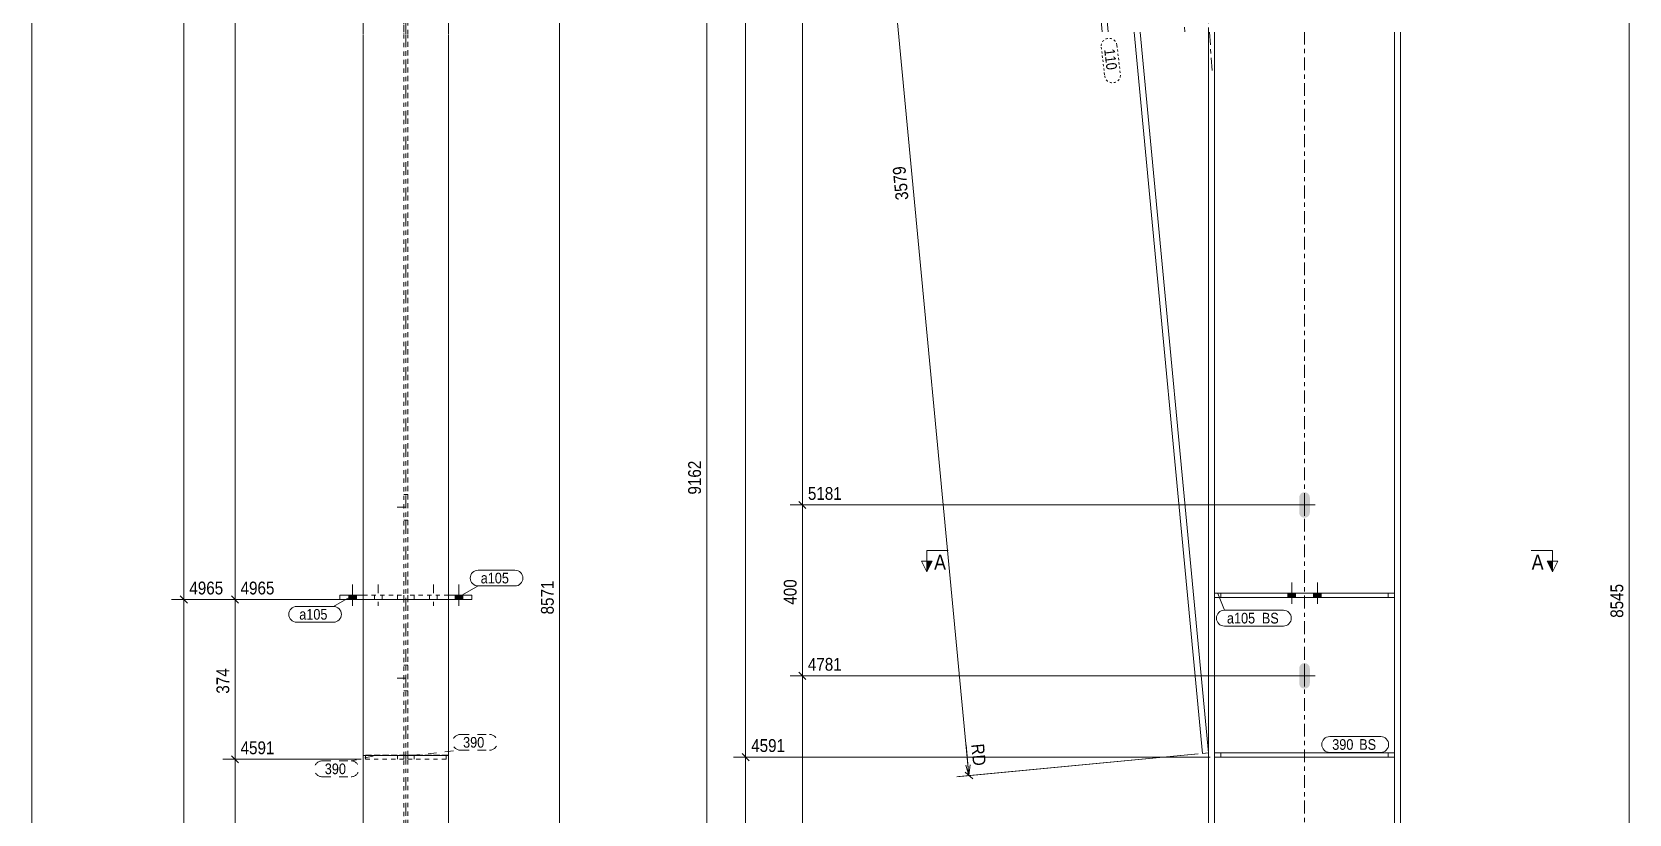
# Model space of a CAD drawing. Header units: millimetres. Extents: x 2 to 579, y 1 to 825.
# Drawn here: x 5 to 379, y 317 to 500.1 of the extents above; entities that cross this region are included whole.
import ezdxf

# ---------------------------------------------------------------- set-up
doc = ezdxf.new("R2010")
doc.units = ezdxf.units.MM
for name, pattern in [('XKITLINE00', [0]), ('XKITLINE01', [4, 1, -1, 1, -1]), ('XKITLINE02', [4, 2, -2]), ('XKITLINE03', [6, 3, -1, 1, -1]), ('XKITLINE04', [3, 0.5, -0.5, 0.5, -0.5, 0.5, -0.5])]:
    doc.linetypes.add(name, pattern=pattern)
for name, color, linetype, lineweight in [('Bolt', 3, 'Continuous', 0), ('Dimensions', 7, 'Continuous', 0), ('DrawingSheet', 5, 'Continuous', 0), ('Part', 2, 'Continuous', 0), ('PartMark', 7, 'Continuous', 0), ('Section', 6, 'Continuous', 0)]:
    doc.layers.add(name, color=color, linetype=linetype, lineweight=lineweight)
doc.styles.add('ARIAL', font='ARIAL.TTF')

# ---------------------------------------------------------------- blocks, each defined once
blk = doc.blocks.new('*A6')
at = {"layer": 'Bolt'}
for points in [[(303.51, 386.47), (303.03, 386.38), (302.55, 386.47), (302.15, 386.74), (301.88, 387.15), (301.78, 387.63), (301.78, 391.13), (301.88, 391.6), (302.15, 392.01), (302.55, 392.28), (303.03, 392.38), (303.51, 392.28), (303.92, 392.01), (304.19, 391.6), (304.28, 391.13), (304.28, 387.63), (304.19, 387.15), (303.92, 386.74)], [(303.51, 346.47), (303.03, 346.38), (302.55, 346.47), (302.15, 346.74), (301.88, 347.15), (301.78, 347.63), (301.78, 351.13), (301.88, 351.6), (302.15, 352.01), (302.55, 352.28), (303.03, 352.38), (303.51, 352.28), (303.92, 352.01), (304.19, 351.6), (304.28, 351.13), (304.28, 347.63), (304.19, 347.15), (303.92, 346.74)]]:
    blk.add_hatch(color=3, dxfattribs=at).paths.add_polyline_path(points, flags=17)
at = {"layer": 'Bolt', "color": 3, "linetype": 'XKITLINE00', "lineweight": 0}
for p, q in [((305.53, 389.38), (300.53, 389.38)), ((303.03, 391.88), (303.03, 386.88)), ((303.03, 351.88), (303.03, 346.88)), ((305.53, 349.38), (300.53, 349.38))]:
    blk.add_line(p, q, dxfattribs=at)
blk = doc.blocks.new('*A10')
at = {"layer": 'Bolt'}
for points in [[(299.13, 367.75), (299.13, 368.75), (300.93, 368.75), (300.93, 367.75)], [(299.13, 367.75), (299.13, 368.75), (300.93, 368.75), (300.93, 367.75)], [(305.13, 367.75), (305.13, 368.75), (306.93, 368.75), (306.93, 367.75)], [(305.13, 367.75), (305.13, 368.75), (306.93, 368.75), (306.93, 367.75)]]:
    blk.add_hatch(color=3, dxfattribs=at).paths.add_polyline_path(points, flags=17)
at = {"layer": 'Bolt', "color": 3, "linetype": 'XKITLINE00', "lineweight": 0}
for p, q in [((300.03, 371.25), (300.03, 366.25)), ((300.03, 371.25), (300.03, 366.25)), ((306.03, 371.25), (306.03, 366.25)), ((306.03, 371.25), (306.03, 366.25)), ((299.13, 368.75), (299.13, 367.75)), ((299.13, 368.75), (299.13, 367.75)), ((300.93, 368.75), (300.93, 367.75)), ((300.93, 368.75), (300.93, 367.75)), ((305.13, 368.75), (305.13, 367.75)), ((305.13, 368.75), (305.13, 367.75)), ((306.93, 368.75), (306.93, 367.75)), ((306.93, 368.75), (306.93, 367.75))]:
    blk.add_line(p, q, dxfattribs=at)
blk = doc.blocks.new('*A11')
at = {"layer": 'Bolt', "color": 3, "linetype": 'XKITLINE02', "lineweight": 0}
for p, q in [((300.03, 371.25), (300.03, 366.25)), ((300.03, 371.25), (300.03, 366.25)), ((306.03, 371.25), (306.03, 366.25)), ((306.03, 371.25), (306.03, 366.25)), ((299.13, 368.75), (299.13, 367.75)), ((299.13, 368.75), (299.13, 367.75)), ((300.93, 368.75), (300.93, 367.75)), ((300.93, 368.75), (300.93, 367.75)), ((305.13, 368.75), (305.13, 367.75)), ((305.13, 368.75), (305.13, 367.75)), ((306.93, 368.75), (306.93, 367.75)), ((306.93, 368.75), (306.93, 367.75))]:
    blk.add_line(p, q, dxfattribs=at)
blk = doc.blocks.new('*A14')
at = {"layer": 'Part', "color": 2, "linetype": 'XKITLINE00', "lineweight": 0}
for p, q in [((280.53, 500.08), (280.53, 221.16)), ((281.93, 500.08), (281.93, 368.75)), ((324.13, 500.08), (324.13, 368.75)), ((325.53, 221.16), (325.53, 500.08)), ((281.93, 367.75), (281.93, 221.16)), ((324.13, 367.75), (324.13, 221.16))]:
    blk.add_line(p, q, dxfattribs=at)
at = {"layer": 'Part', "color": 7, "linetype": 'XKITLINE03', "lineweight": 0}
blk.add_line((303.03, 221.16), (303.03, 500.08), dxfattribs=at)
at = {"layer": 'Part', "color": 7, "linetype": 'XKITLINE01', "lineweight": 0}
for p, q in [((281.93, 368.75), (281.93, 367.75)), ((324.13, 368.75), (324.13, 367.75))]:
    blk.add_line(p, q, dxfattribs=at)
blk = doc.blocks.new('*A19')
at = {"layer": 'Part', "color": 2, "linetype": 'XKITLINE00', "lineweight": 0}
for p, q in [((281.93, 368.75), (324.13, 368.75)), ((281.93, 368.75), (281.93, 367.75)), ((281.93, 367.75), (324.13, 367.75)), ((324.13, 367.75), (324.13, 368.75))]:
    blk.add_line(p, q, dxfattribs=at)
at = {"layer": 'Part', "color": 7, "linetype": 'XKITLINE01', "lineweight": 0}
for p, q in [((283.43, 367.75), (283.43, 368.75)), ((322.63, 367.75), (322.63, 368.75))]:
    blk.add_line(p, q, dxfattribs=at)
blk = doc.blocks.new('*A20')
at = {"layer": 'Part', "color": 7, "linetype": 'XKITLINE01', "lineweight": 0}
for p, q in [((324.13, 368.75), (281.93, 368.75)), ((281.93, 367.75), (281.93, 368.75)), ((324.13, 367.75), (281.93, 367.75)), ((283.43, 368.75), (283.43, 367.75)), ((322.63, 367.75), (322.63, 368.75)), ((324.13, 368.75), (324.13, 367.75))]:
    blk.add_line(p, q, dxfattribs=at)
blk = doc.blocks.new('*A22')
at = {"layer": 'Part', "color": 7, "linetype": 'XKITLINE01', "lineweight": 0}
for p, q in [((243.89, 624.31), (279.37, 652.28)), ((279.37, 652.28), (280.54, 651.73)), ((280.53, 500.18), (280.53, 651.73)), ((280.53, 500.18), (280.54, 651.73)), ((280.54, 651.73), (280.53, 651.73)), ((280.53, 331.36), (280.53, 500.08)), ((280.53, 331.36), (280.53, 500.08))]:
    blk.add_line(p, q, dxfattribs=at)
at = {"layer": 'Part', "color": 7, "linetype": 'XKITLINE03', "lineweight": 0}
for p, q in [((263.97, 650.84), (275.01, 500.18)), ((280.75, 500.08), (281.48, 490.19))]:
    blk.add_line(p, q, dxfattribs=at)
at = {"layer": 'Part', "color": 2, "linetype": 'XKITLINE00', "lineweight": 0}
for p, q in [((280.53, 651.73), (279.37, 652.28)), ((245.19, 625.34), (257.08, 500.18)), ((255.67, 500.18), (243.89, 624.31)), ((279.14, 331.22), (263.1, 500.08)), ((264.51, 500.08), (280.53, 331.36)), ((280.53, 331.36), (279.14, 331.22))]:
    blk.add_line(p, q, dxfattribs=at)
blk = doc.blocks.new('*A23')
at = {"layer": 'Part', "color": 2, "linetype": 'XKITLINE00', "lineweight": 0}
for p, q in [((281.93, 331.36), (324.13, 331.36)), ((281.93, 330.36), (324.13, 330.36))]:
    blk.add_line(p, q, dxfattribs=at)
at = {"layer": 'Part', "color": 7, "linetype": 'XKITLINE01', "lineweight": 0}
for p, q in [((281.93, 331.36), (281.93, 330.36)), ((283.43, 330.36), (283.43, 331.36)), ((322.63, 331.36), (322.63, 330.36)), ((324.13, 330.36), (324.13, 331.36))]:
    blk.add_line(p, q, dxfattribs=at)
blk = doc.blocks.new('*A24')
at = {"layer": 'Part', "color": 7, "linetype": 'XKITLINE01', "lineweight": 0}
for p, q in [((324.13, 331.36), (281.93, 331.36)), ((281.93, 331.36), (281.93, 330.36)), ((281.93, 330.36), (324.13, 330.36)), ((283.43, 330.36), (283.43, 331.36)), ((322.63, 330.36), (322.63, 331.36)), ((324.13, 330.36), (324.13, 331.36))]:
    blk.add_line(p, q, dxfattribs=at)
blk = doc.blocks.new('*A28')
at = {"layer": 'Bolt', "color": 3, "linetype": 'XKITLINE02', "lineweight": 0}
for p, q in [((92.11, 391.86), (93.01, 391.86)), ((90.56, 388.86), (94.56, 388.86)), ((92.11, 385.86), (93.01, 385.86)), ((92.11, 351.86), (93.01, 351.86)), ((90.56, 348.86), (94.56, 348.86)), ((92.11, 345.86), (93.01, 345.86))]:
    blk.add_line(p, q, dxfattribs=at)
blk = doc.blocks.new('*A32')
at = {"layer": 'Bolt'}
blk.add_hatch(color=3, dxfattribs=at).paths.add_polyline_path([(105.91, 368.24), (105.91, 367.24), (104.11, 367.24), (104.11, 368.24)], flags=17)
blk.add_hatch(color=3, dxfattribs=at).paths.add_polyline_path([(105.91, 368.24), (105.91, 367.24), (104.11, 367.24), (104.11, 368.24)], flags=17)
at = {"layer": 'Bolt', "color": 3, "linetype": 'XKITLINE02', "lineweight": 0}
for p, q in [((99.01, 370.74), (99.01, 365.74)), ((99.01, 370.74), (99.01, 365.74)), ((98.11, 368.24), (98.11, 367.24)), ((98.11, 368.24), (98.11, 367.24)), ((99.91, 368.24), (99.91, 367.24)), ((99.91, 368.24), (99.91, 367.24))]:
    blk.add_line(p, q, dxfattribs=at)
at = {"layer": 'Bolt', "color": 3, "linetype": 'XKITLINE00', "lineweight": 0}
for p, q in [((105.01, 370.74), (105.01, 365.74)), ((105.01, 370.74), (105.01, 365.74)), ((104.11, 368.24), (104.11, 367.24)), ((104.11, 368.24), (104.11, 367.24)), ((105.91, 368.24), (105.91, 367.24)), ((105.91, 368.24), (105.91, 367.24))]:
    blk.add_line(p, q, dxfattribs=at)
blk = doc.blocks.new('*A33')
at = {"layer": 'Bolt'}
blk.add_hatch(color=3, dxfattribs=at).paths.add_polyline_path([(79.21, 367.24), (79.21, 368.24), (81.01, 368.24), (81.01, 367.24)], flags=17)
blk.add_hatch(color=3, dxfattribs=at).paths.add_polyline_path([(79.21, 367.24), (79.21, 368.24), (81.01, 368.24), (81.01, 367.24)], flags=17)
at = {"layer": 'Bolt', "color": 3, "linetype": 'XKITLINE00', "lineweight": 0}
for p, q in [((80.11, 370.74), (80.11, 365.74)), ((80.11, 370.74), (80.11, 365.74)), ((79.21, 368.24), (79.21, 367.24)), ((79.21, 368.24), (79.21, 367.24)), ((81.01, 368.24), (81.01, 367.24)), ((81.01, 368.24), (81.01, 367.24))]:
    blk.add_line(p, q, dxfattribs=at)
at = {"layer": 'Bolt', "color": 3, "linetype": 'XKITLINE02', "lineweight": 0}
for p, q in [((86.11, 370.74), (86.11, 365.74)), ((86.11, 370.74), (86.11, 365.74)), ((85.21, 368.24), (85.21, 367.24)), ((85.21, 368.24), (85.21, 367.24)), ((87.01, 368.24), (87.01, 367.24)), ((87.01, 368.24), (87.01, 367.24))]:
    blk.add_line(p, q, dxfattribs=at)
blk = doc.blocks.new('*A36')
at = {"layer": 'Part', "color": 7, "linetype": 'XKITLINE01', "lineweight": 0}
for p, q in [((82.56, 688.16), (82.56, 499.66)), ((92.11, 687.05), (92.11, 499.66)), ((93.01, 499.66), (93.01, 687.05)), ((102.56, 499.66), (102.56, 688.16)), ((82.56, 499.56), (82.56, 330.71)), ((92.11, 499.56), (92.11, 220.64)), ((93.01, 220.64), (93.01, 499.56)), ((102.56, 330.71), (102.56, 499.56))]:
    blk.add_line(p, q, dxfattribs=at)
at = {"layer": 'Part', "color": 7, "linetype": 'XKITLINE03', "lineweight": 0}
for p, q in [((92.56, 499.66), (92.56, 680.42)), ((92.56, 220.64), (92.56, 499.56))]:
    blk.add_line(p, q, dxfattribs=at)
at = {"layer": 'Part', "color": 2, "linetype": 'XKITLINE00', "lineweight": 0}
for p, q in [((82.56, 220.64), (82.56, 330.71)), ((102.56, 330.71), (102.56, 220.64))]:
    blk.add_line(p, q, dxfattribs=at)
blk = doc.blocks.new('*A41')
at = {"layer": 'Part', "color": 7, "linetype": 'XKITLINE01', "lineweight": 0}
for p, q in [((93.01, 368.24), (93.01, 367.24)), ((102.56, 368.24), (93.01, 368.24)), ((102.56, 367.24), (93.01, 367.24)), ((94.51, 368.24), (94.51, 367.24))]:
    blk.add_line(p, q, dxfattribs=at)
at = {"layer": 'Part', "color": 2, "linetype": 'XKITLINE00', "lineweight": 0}
for p, q in [((108.01, 368.24), (102.56, 368.24)), ((108.01, 367.24), (102.56, 367.24)), ((108.01, 368.24), (108.01, 367.24))]:
    blk.add_line(p, q, dxfattribs=at)
blk = doc.blocks.new('*A42')
at = {"layer": 'Part', "color": 2, "linetype": 'XKITLINE00', "lineweight": 0}
for p, q in [((77.11, 368.24), (82.56, 368.24)), ((77.11, 368.24), (77.11, 367.24)), ((77.11, 367.24), (82.56, 367.24))]:
    blk.add_line(p, q, dxfattribs=at)
at = {"layer": 'Part', "color": 7, "linetype": 'XKITLINE01', "lineweight": 0}
for p, q in [((82.56, 368.24), (92.11, 368.24)), ((82.56, 367.24), (92.11, 367.24)), ((90.61, 368.24), (90.61, 367.24)), ((92.11, 368.24), (92.11, 367.24))]:
    blk.add_line(p, q, dxfattribs=at)
blk = doc.blocks.new('*A44')
at = {"layer": 'Part', "color": 7, "linetype": 'XKITLINE01', "lineweight": 0}
for p, q in [((92.11, 651.77), (92.11, 499.66)), ((93.01, 651.77), (92.11, 651.77)), ((92.11, 651.21), (93.01, 651.21)), ((93.01, 499.66), (93.01, 651.77)), ((92.11, 624.82), (82.56, 624.82)), ((82.56, 624.82), (82.56, 613.51)), ((102.56, 624.82), (93.01, 624.82)), ((102.56, 613.51), (102.56, 624.82)), ((82.56, 623.79), (102.56, 623.79)), ((92.11, 499.56), (92.11, 330.84)), ((93.01, 330.84), (93.01, 499.56)), ((102.56, 330.84), (82.56, 330.84))]:
    blk.add_line(p, q, dxfattribs=at)
at = {"layer": 'Part', "color": 7, "linetype": 'XKITLINE03', "lineweight": 0}
for p, q in [((92.56, 650.32), (92.56, 499.66)), ((92.56, 499.56), (92.56, 489.67))]:
    blk.add_line(p, q, dxfattribs=at)
at = {"layer": 'Part', "color": 2, "linetype": 'XKITLINE00', "lineweight": 0}
for p, q in [((82.56, 499.66), (82.56, 613.51)), ((102.56, 499.66), (102.56, 613.51)), ((82.56, 330.71), (82.56, 499.56)), ((102.56, 330.71), (102.56, 499.56)), ((102.56, 330.71), (82.56, 330.71))]:
    blk.add_line(p, q, dxfattribs=at)
blk = doc.blocks.new('*A45')
at = {"layer": 'Part', "color": 7, "linetype": 'XKITLINE01', "lineweight": 0}
for p, q in [((102.01, 330.84), (93.01, 330.84)), ((93.01, 330.84), (93.01, 329.84)), ((93.01, 329.84), (102.01, 329.84)), ((94.51, 330.84), (94.51, 329.84)), ((102.01, 329.84), (102.01, 330.84))]:
    blk.add_line(p, q, dxfattribs=at)
blk = doc.blocks.new('*A46')
at = {"layer": 'Part', "color": 7, "linetype": 'XKITLINE01', "lineweight": 0}
for p, q in [((92.11, 330.84), (83.11, 330.84)), ((83.11, 330.84), (83.11, 329.84)), ((83.11, 329.84), (92.11, 329.84)), ((90.61, 330.84), (90.61, 329.84)), ((92.11, 329.84), (92.11, 330.84))]:
    blk.add_line(p, q, dxfattribs=at)
blk = doc.blocks.new('*A72')
at = {"layer": 'DrawingSheet', "color": 5, "linetype": 'XKITLINE00', "lineweight": 0}
blk.add_line((5, 825), (5, 5), dxfattribs=at)
blk = doc.blocks.new('*A80')
at = {"layer": 'Dimensions', "color": 7, "linetype": 'XKITLINE00', "lineweight": 0}
blk.add_line((379.03, 87.23), (379.03, 647.59), dxfattribs=at)
at = {"layer": 'Dimensions', "color": 3, "style": 'ARIAL', "width": 0.85}
blk.add_text('8545', height=3, rotation=90.0002, dxfattribs=at).set_placement((377.68, 362.96))
blk = doc.blocks.new('*A86')
at = {"layer": 'Dimensions', "color": 7, "linetype": 'XKITLINE00', "lineweight": 0}
for p, q in [((244.31, 609.28), (195.13, 604.61)), ((197.04, 605.65), (198.89, 604.12)), ((224.45, 326.03), (197.97, 604.88)), ((223.77, 333.22), (224.45, 326.03)), ((278.14, 331.13), (221.61, 325.76)), ((278.14, 331.13), (222.06, 325.8)), ((223.52, 326.8), (225.37, 325.27)), ((223.71, 328.47), (224.45, 326.03)), ((224.71, 328.57), (224.45, 326.03))]:
    blk.add_line(p, q, dxfattribs=at)
at = {"layer": 'Dimensions', "color": 3}
for p in [(197.97, 604.88), (224.45, 326.03)]:
    blk.add_point(p, dxfattribs=at)
at = {"layer": 'Dimensions', "color": 7}
blk.add_point((224.45, 326.03), dxfattribs=at)
at = {"layer": 'Dimensions', "color": 3, "style": 'ARIAL', "width": 0.85}
for s, rotation, p in [('3579', 5.4259, (199.15, 606.2)), ('3579', 95.4261, (210.28, 460.9)), ('RD', -84.5743, (224.96, 333.33))]:
    blk.add_text(s, height=3, rotation=rotation, dxfattribs=at).set_placement(p)
blk = doc.blocks.new('*A94')
at = {"layer": 'PartMark', "color": 7, "linetype": 'XKITLINE04', "lineweight": 0}
for p, q in [((255.42, 496.57), (256.23, 489.86)), ((259.1, 497.01), (259.9, 490.3))]:
    blk.add_line(p, q, dxfattribs=at)
for centre, start, end in [((257.26, 496.79), 6.8589, 186.8589), ((258.07, 490.08), 186.8589, 6.8589)]:
    blk.add_arc(centre, 1.85, start, end, dxfattribs=at)
at = {"layer": 'PartMark', "color": 3, "style": 'ARIAL', "width": 0.85}
blk.add_text('110', height=2.5, rotation=-83.1419, dxfattribs=at).set_placement((256.09, 496.05))
blk = doc.blocks.new('*A101')
at = {"layer": 'PartMark', "color": 7, "linetype": 'XKITLINE00', "lineweight": 0}
for p, q in [((282.71, 368.69), (284.26, 364.74)), ((284.26, 364.74), (298.08, 364.74)), ((284.26, 361.04), (298.08, 361.04))]:
    blk.add_line(p, q, dxfattribs=at)
for centre, start, end in [((284.26, 362.89), 90, 270), ((298.08, 362.89), 270, 90)]:
    blk.add_arc(centre, 1.85, start, end, dxfattribs=at)
at = {"layer": 'PartMark', "color": 3, "style": 'ARIAL', "width": 0.85}
for s, p in [('a105', (284.86, 361.64)), ('BS', (293.03, 361.64))]:
    blk.add_text(s, height=2.5, dxfattribs=at).set_placement(p)
blk = doc.blocks.new('*A102')
at = {"layer": 'PartMark', "color": 7, "linetype": 'XKITLINE00', "lineweight": 0}
for p, q in [((308.92, 335.16), (320.88, 335.16)), ((308.92, 331.46), (320.88, 331.46))]:
    blk.add_line(p, q, dxfattribs=at)
for centre, start, end in [((308.92, 333.31), 90, 270), ((320.88, 333.31), 270, 90)]:
    blk.add_arc(centre, 1.85, start, end, dxfattribs=at)
at = {"layer": 'PartMark', "color": 3, "style": 'ARIAL', "width": 0.85}
for s, p in [('390', (309.52, 332.06)), ('BS', (315.83, 332.06))]:
    blk.add_text(s, height=2.5, dxfattribs=at).set_placement(p)
blk = doc.blocks.new('*A104')
at = {"layer": 'Section'}
for points in [[(215.79, 376.25), (214.54, 373.75), (214.54, 376.25)], [(361.1, 376.25), (361.1, 373.75), (359.85, 376.25)]]:
    blk.add_hatch(color=3, dxfattribs=at).paths.add_polyline_path(points, flags=17)
at = {"layer": 'Section', "color": 1, "linetype": 'XKITLINE00', "lineweight": 0}
for p, q in [((214.54, 378.75), (219.54, 378.75)), ((214.54, 378.75), (214.54, 373.75)), ((361.1, 378.75), (356.1, 378.75)), ((361.1, 378.75), (361.1, 373.75))]:
    blk.add_line(p, q, dxfattribs=at)
at = {"layer": 'Section', "color": 3, "linetype": 'XKITLINE00', "lineweight": 0}
for p, q in [((214.54, 373.75), (213.29, 376.25)), ((215.79, 376.25), (213.29, 376.25)), ((214.54, 373.75), (215.79, 376.25)), ((359.85, 376.25), (362.35, 376.25)), ((361.1, 373.75), (359.85, 376.25)), ((362.35, 376.25), (361.1, 373.75))]:
    blk.add_line(p, q, dxfattribs=at)
at = {"layer": 'Section', "color": 7, "style": 'ARIAL', "width": 0.85}
for p in [(216.29, 374.25), (356.24, 374.25)]:
    blk.add_text('A', height=3.5, dxfattribs=at).set_placement(p)
blk = doc.blocks.new('*A115')
at = {"layer": 'Dimensions', "color": 7, "linetype": 'XKITLINE00', "lineweight": 0}
blk.add_line((163.03, 85.23), (163.03, 707.3), dxfattribs=at)
at = {"layer": 'Dimensions', "color": 3, "style": 'ARIAL', "width": 0.85}
blk.add_text('9162', height=3, rotation=90.0002, dxfattribs=at).set_placement((161.68, 391.82))
blk = doc.blocks.new('*A119')
at = {"layer": 'Dimensions', "color": 7, "linetype": 'XKITLINE00', "lineweight": 0}
for p, q in [((280.93, 330.36), (169.29, 330.36)), ((171.3, 331.2), (172.99, 329.51)), ((172.14, 87.23), (172.14, 330.36)), ((279.53, 87.23), (169.29, 87.23)), ((171.3, 88.08), (172.99, 86.38))]:
    blk.add_line(p, q, dxfattribs=at)
at = {"layer": 'Dimensions', "color": 3}
for p in [(172.14, 330.36), (172.14, 87.23)]:
    blk.add_point(p, dxfattribs=at)
at = {"layer": 'Dimensions', "color": 3, "style": 'ARIAL', "width": 0.85}
blk.add_text('4591', height=3, dxfattribs=at).set_placement((173.44, 331.56))
blk.add_text('4591', height=3, rotation=90.0002, dxfattribs=at).set_placement((170.79, 204.34))
blk = doc.blocks.new('*A120')
at = {"layer": 'Dimensions', "color": 7, "linetype": 'XKITLINE00', "lineweight": 0}
for p, q in [((324.53, 688.67), (169.29, 688.67)), ((171.3, 689.52), (172.99, 687.83)), ((172.14, 330.36), (172.14, 688.67)), ((280.93, 330.36), (169.29, 330.36)), ((171.3, 331.2), (172.99, 329.51))]:
    blk.add_line(p, q, dxfattribs=at)
at = {"layer": 'Dimensions', "color": 3}
for p in [(172.14, 688.67), (172.14, 330.36)]:
    blk.add_point(p, dxfattribs=at)
at = {"layer": 'Dimensions', "color": 3, "style": 'ARIAL', "width": 0.85}
blk.add_text('8956', height=3, dxfattribs=at).set_placement((173.44, 689.87))
blk.add_text('4365', height=3, rotation=90.0002, dxfattribs=at).set_placement((170.79, 505.07))
blk = doc.blocks.new('*A125')
at = {"layer": 'Dimensions', "color": 7, "linetype": 'XKITLINE00', "lineweight": 0}
for p, q in [((302.03, 349.38), (182.57, 349.38)), ((184.57, 350.22), (186.27, 348.53)), ((185.42, 110.36), (185.42, 349.38)), ((302.03, 110.36), (182.57, 110.36)), ((184.57, 111.2), (186.27, 109.51))]:
    blk.add_line(p, q, dxfattribs=at)
at = {"layer": 'Dimensions', "color": 3}
for p in [(185.42, 349.38), (185.42, 110.36)]:
    blk.add_point(p, dxfattribs=at)
at = {"layer": 'Dimensions', "color": 3, "style": 'ARIAL', "width": 0.85}
blk.add_text('4781', height=3, dxfattribs=at).set_placement((186.72, 350.58))
blk.add_text('4550', height=3, rotation=90.0002, dxfattribs=at).set_placement((184.07, 225.42))
blk = doc.blocks.new('*A126')
at = {"layer": 'Dimensions', "color": 7, "linetype": 'XKITLINE00', "lineweight": 0}
for p, q in [((302.03, 389.38), (182.57, 389.38)), ((184.57, 390.22), (186.27, 388.53)), ((185.42, 349.38), (185.42, 389.38)), ((302.03, 349.38), (182.57, 349.38)), ((184.57, 350.22), (186.27, 348.53))]:
    blk.add_line(p, q, dxfattribs=at)
at = {"layer": 'Dimensions', "color": 3}
for p in [(185.42, 389.38), (185.42, 349.38)]:
    blk.add_point(p, dxfattribs=at)
at = {"layer": 'Dimensions', "color": 3, "style": 'ARIAL', "width": 0.85}
blk.add_text('5181', height=3, dxfattribs=at).set_placement((186.72, 390.58))
blk.add_text('400', height=3, rotation=90.0002, dxfattribs=at).set_placement((184.07, 366.04))
blk = doc.blocks.new('*A127')
at = {"layer": 'Dimensions', "color": 7, "linetype": 'XKITLINE00', "lineweight": 0}
for p, q in [((184.57, 632.57), (186.27, 630.87)), ((302.03, 631.72), (182.57, 631.72)), ((185.42, 389.38), (185.42, 631.72)), ((302.03, 389.38), (182.57, 389.38)), ((184.57, 390.22), (186.27, 388.53))]:
    blk.add_line(p, q, dxfattribs=at)
at = {"layer": 'Dimensions', "color": 3}
for p in [(185.42, 631.72), (185.42, 389.38)]:
    blk.add_point(p, dxfattribs=at)
at = {"layer": 'Dimensions', "color": 3, "style": 'ARIAL', "width": 0.85}
blk.add_text('8386', height=3, dxfattribs=at).set_placement((186.72, 632.92))
blk.add_text('3205', height=3, rotation=90.0002, dxfattribs=at).set_placement((184.07, 506.1))
blk = doc.blocks.new('*A129')
at = {"layer": 'Dimensions', "color": 7, "linetype": 'XKITLINE00', "lineweight": 0}
blk.add_line((128.56, 86.72), (128.56, 649.7), dxfattribs=at)
at = {"layer": 'Dimensions', "color": 3, "style": 'ARIAL', "width": 0.85}
blk.add_text('8571', height=3, rotation=90.0002, dxfattribs=at).set_placement((127.21, 363.76))
blk = doc.blocks.new('*A136')
at = {"layer": 'Dimensions', "color": 7, "linetype": 'XKITLINE00', "lineweight": 0}
for p, q in [((107.01, 367.24), (37.71, 367.24)), ((39.71, 368.08), (41.41, 366.39)), ((40.56, 86.72), (40.56, 367.24)), ((81.56, 86.72), (37.71, 86.72)), ((39.71, 87.56), (41.41, 85.87))]:
    blk.add_line(p, q, dxfattribs=at)
at = {"layer": 'Dimensions', "color": 3}
for p in [(40.56, 367.24), (40.56, 86.72)]:
    blk.add_point(p, dxfattribs=at)
at = {"layer": 'Dimensions', "color": 3, "style": 'ARIAL', "width": 0.85}
blk.add_text('4965', height=3, dxfattribs=at).set_placement((41.86, 368.44))
blk.add_text('4965', height=3, rotation=90.0002, dxfattribs=at).set_placement((39.21, 222.53))
blk = doc.blocks.new('*A137')
at = {"layer": 'Dimensions', "color": 7, "linetype": 'XKITLINE00', "lineweight": 0}
for p, q in [((39.71, 689.01), (41.41, 687.31)), ((81.56, 688.16), (37.71, 688.16)), ((40.56, 367.24), (40.56, 688.16)), ((107.01, 367.24), (37.71, 367.24)), ((39.71, 368.08), (41.41, 366.39))]:
    blk.add_line(p, q, dxfattribs=at)
at = {"layer": 'Dimensions', "color": 3}
for p in [(40.56, 688.16), (40.56, 367.24)]:
    blk.add_point(p, dxfattribs=at)
at = {"layer": 'Dimensions', "color": 3, "style": 'ARIAL', "width": 0.85}
blk.add_text('8956', height=3, dxfattribs=at).set_placement((41.86, 689.36))
blk.add_text('3991', height=3, rotation=90.0002, dxfattribs=at).set_placement((39.21, 523.25))
blk = doc.blocks.new('*A138')
at = {"layer": 'Dimensions', "color": 7, "linetype": 'XKITLINE00', "lineweight": 0}
for p, q in [((82.11, 329.84), (49.71, 329.84)), ((51.71, 330.69), (53.41, 328.99)), ((52.56, 86.72), (52.56, 329.84)), ((52.56, 93.94), (52.56, 86.72)), ((81.56, 86.72), (48.06, 86.72)), ((81.56, 86.72), (49.71, 86.72)), ((51.71, 87.56), (53.41, 85.87)), ((52.06, 89.22), (52.56, 86.72)), ((53.06, 89.22), (52.56, 86.72))]:
    blk.add_line(p, q, dxfattribs=at)
at = {"layer": 'Dimensions', "color": 3}
for p in [(52.56, 329.84), (52.56, 86.72)]:
    blk.add_point(p, dxfattribs=at)
at = {"layer": 'Dimensions', "color": 7}
blk.add_point((52.56, 86.72), dxfattribs=at)
at = {"layer": 'Dimensions', "color": 3, "style": 'ARIAL', "width": 0.85}
blk.add_text('4591', height=3, dxfattribs=at).set_placement((53.86, 331.04))
for s, p in [('4591', (51.21, 203.83)), ('RD', (51.36, 88.16))]:
    blk.add_text(s, height=3, rotation=90.0002, dxfattribs=at).set_placement(p)
blk = doc.blocks.new('*A139')
at = {"layer": 'Dimensions', "color": 7, "linetype": 'XKITLINE00', "lineweight": 0}
for p, q in [((107.01, 367.24), (49.71, 367.24)), ((51.71, 368.08), (53.41, 366.39)), ((52.56, 329.84), (52.56, 367.24)), ((82.11, 329.84), (49.71, 329.84)), ((51.71, 330.69), (53.41, 328.99))]:
    blk.add_line(p, q, dxfattribs=at)
at = {"layer": 'Dimensions', "color": 3}
for p in [(52.56, 367.24), (52.56, 329.84)]:
    blk.add_point(p, dxfattribs=at)
at = {"layer": 'Dimensions', "color": 3, "style": 'ARIAL', "width": 0.85}
blk.add_text('4965', height=3, dxfattribs=at).set_placement((53.86, 368.44))
blk.add_text('374', height=3, rotation=90.0002, dxfattribs=at).set_placement((51.21, 345.2))
blk = doc.blocks.new('*A140')
at = {"layer": 'Dimensions', "color": 7, "linetype": 'XKITLINE00', "lineweight": 0}
for p, q in [((51.71, 689.01), (53.41, 687.31)), ((81.56, 688.16), (49.71, 688.16)), ((52.56, 367.24), (52.56, 688.16)), ((107.01, 367.24), (49.71, 367.24)), ((51.71, 368.08), (53.41, 366.39))]:
    blk.add_line(p, q, dxfattribs=at)
at = {"layer": 'Dimensions', "color": 3}
for p in [(52.56, 688.16), (52.56, 367.24)]:
    blk.add_point(p, dxfattribs=at)
at = {"layer": 'Dimensions', "color": 3, "style": 'ARIAL', "width": 0.85}
blk.add_text('8956', height=3, dxfattribs=at).set_placement((53.86, 689.36))
blk.add_text('3991', height=3, rotation=90.0002, dxfattribs=at).set_placement((51.21, 523.25))
blk = doc.blocks.new('*A145')
at = {"layer": 'PartMark', "color": 7, "linetype": 'XKITLINE02', "lineweight": 0}
for p, q in [((72.98, 329.46), (79.74, 329.46)), ((84.94, 330.61), (79.74, 329.46)), ((72.98, 325.76), (79.74, 325.76))]:
    blk.add_line(p, q, dxfattribs=at)
for centre, start, end in [((72.98, 327.61), 90, 270), ((79.74, 327.61), 270, 90)]:
    blk.add_arc(centre, 1.85, start, end, dxfattribs=at)
at = {"layer": 'PartMark', "color": 3, "style": 'ARIAL', "width": 0.85}
blk.add_text('390', height=2.5, dxfattribs=at).set_placement((73.58, 326.36))
blk = doc.blocks.new('*A146')
at = {"layer": 'PartMark', "color": 7, "linetype": 'XKITLINE02', "lineweight": 0}
for p, q in [((105.37, 335.67), (112.14, 335.67)), ((93.78, 330.72), (105.37, 331.97)), ((105.37, 331.97), (112.14, 331.97))]:
    blk.add_line(p, q, dxfattribs=at)
for centre, start, end in [((105.37, 333.82), 90, 270), ((112.14, 333.82), 270, 90)]:
    blk.add_arc(centre, 1.85, start, end, dxfattribs=at)
at = {"layer": 'PartMark', "color": 3, "style": 'ARIAL', "width": 0.85}
blk.add_text('390', height=2.5, dxfattribs=at).set_placement((105.97, 332.57))
blk = doc.blocks.new('*A149')
at = {"layer": 'PartMark', "color": 7, "linetype": 'XKITLINE00', "lineweight": 0}
for p, q in [((79.86, 368.02), (75.61, 365.63)), ((67, 365.63), (75.61, 365.63)), ((67, 361.93), (75.61, 361.93))]:
    blk.add_line(p, q, dxfattribs=at)
for centre, start, end in [((67, 363.78), 90, 270), ((75.61, 363.78), 270, 90)]:
    blk.add_arc(centre, 1.85, start, end, dxfattribs=at)
at = {"layer": 'PartMark', "color": 3, "style": 'ARIAL', "width": 0.85}
blk.add_text('a105', height=2.5, dxfattribs=at).set_placement((67.6, 362.53))
blk = doc.blocks.new('*A150')
at = {"layer": 'PartMark', "color": 7, "linetype": 'XKITLINE00', "lineweight": 0}
for p, q in [((109.5, 374.12), (118.12, 374.12)), ((105.26, 368.02), (109.5, 370.42)), ((109.5, 370.42), (118.12, 370.42))]:
    blk.add_line(p, q, dxfattribs=at)
for centre, start, end in [((109.5, 372.27), 90, 270), ((118.12, 372.27), 270, 90)]:
    blk.add_arc(centre, 1.85, start, end, dxfattribs=at)
at = {"layer": 'PartMark', "color": 3, "style": 'ARIAL', "width": 0.85}
blk.add_text('a105', height=2.5, dxfattribs=at).set_placement((110.1, 371.02))

msp = doc.modelspace()

# ---------------------------------------------------------------- block references
at = {"lineweight": 0}
for name in ['*A72', '*A115', '*A137', '*A140', '*A120', '*A44', '*A129', '*A22', '*A80', '*A127', '*A28', '*A6', '*A86', '*A94', '*A126', '*A104', '*A150', '*A136', '*A139', '*A33', '*A32', '*A10', '*A11', '*A149', '*A42', '*A41', '*A19', '*A20', '*A101', '*A125', '*A138', '*A146', '*A119', '*A102', '*A145', '*A46', '*A45', '*A23', '*A24']:
    msp.add_blockref(name, (0, 0), dxfattribs=at)
at = {"layer": 'Part', "lineweight": 0}
for name in ['*A14', '*A36']:
    msp.add_blockref(name, (0, 0), dxfattribs=at)

doc.saveas('drawing.dxf')
